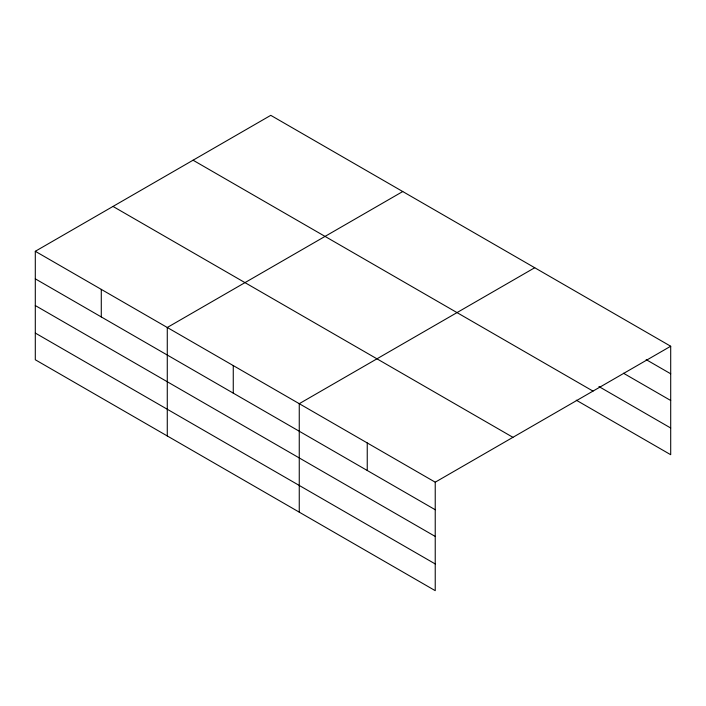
<?xml version="1.0" encoding="UTF-8"?>
<svg xmlns="http://www.w3.org/2000/svg" width="706" height="706" viewBox="0 0 706 706"><rect width="100%" height="100%" fill="white"/><g stroke="black" fill="none" stroke-linecap="round" stroke-linejoin="round"><path stroke-width="1.06" d="M435.231 536.445L435.231 482.189L35.3 251.292L35.3 359.76L435.231 590.657L435.231 536.445L35.3 305.548M576.272 400.187L670.7 454.708L670.7 346.24L270.769 115.343L35.3 251.292M402.747 191.538L167.278 327.487L167.278 435.955M534.724 267.733L299.256 403.682L299.256 512.15M435.231 482.189L670.7 346.24M646.149 359.619L670.7 373.792M623.486 373.236L670.7 400.496M598.935 386.57L670.7 428.004M193.065 160.209L592.996 391.106M113.004 206.434L512.935 437.323M35.3 278.844L435.231 509.741M35.3 333.055L435.231 563.953M367.244 442.936L367.244 470.487M233.262 365.584L233.262 393.136M101.285 289.389L101.285 316.941"/></g></svg>
